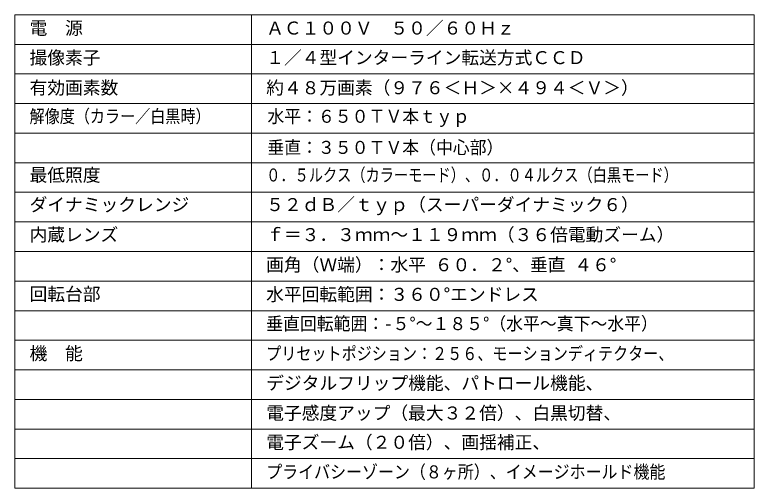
# Model space of a CAD drawing. Units: millimetres, scale not verified. Extents: x -63 to 62, y -116 to 117.
# Drawn here: x -62.5 to 62.5, y -116.5 to -36.5 of the extents above; entities that cross this region are included whole.
import ezdxf
from ezdxf.enums import TextEntityAlignment as Align

# ---------------------------------------------------------------- set-up
doc = ezdxf.new("R2010")
doc.units = ezdxf.units.MM
doc.header["$LTSCALE"] = 0.125
doc.layers.add('0-2_WAKU', color=1, linetype='Continuous', lineweight=18)
doc.layers.add('0-3_MOJI1', color=7, linetype='Continuous')
doc.styles.add('ＭＳ ゴシック', font='')
doc.styles.get('ＭＳ ゴシック').set_extended_font_data('MS Gothic')

msp = doc.modelspace()

# ---------------------------------------------------------------- linework, layer by layer
at = {"layer": '0-2_WAKU', "color": 4}
for p, q in [((62.4915, -36.4657), (-62.5085, -36.4657)), ((-62.5085, -36.4657), (-62.5085, -116.4657)), ((-22.5085, -116.4657), (-22.5085, -36.4657)), ((62.4915, -116.4657), (62.4915, -36.4657)), ((-62.5085, -116.4657), (62.4915, -116.4657))]:
    msp.add_line(p, q, dxfattribs=at)
at = {"layer": '0-2_WAKU'}
for p, q in [((-62.5085, -41.4657), (62.4915, -41.4657)), ((-62.5085, -46.4657), (62.4915, -46.4657)), ((-62.5085, -51.4657), (62.4915, -51.4657)), ((-62.5085, -56.4657), (62.4915, -56.4657)), ((-62.5085, -61.4657), (62.4915, -61.4657)), ((-62.5085, -66.4657), (62.4915, -66.4657)), ((-62.5085, -71.4657), (62.4915, -71.4657)), ((-62.5085, -76.4657), (62.4915, -76.4657)), ((-62.5085, -81.4657), (62.4915, -81.4657)), ((-62.5085, -86.4657), (62.4915, -86.4657)), ((-62.5085, -91.4657), (62.4915, -91.4657)), ((-62.5085, -96.4657), (62.4915, -96.4657)), ((-62.5085, -101.4657), (62.4915, -101.4657)), ((-62.5085, -106.4657), (62.4915, -106.4657)), ((-62.5085, -111.4657), (62.4915, -111.4657))]:
    msp.add_line(p, q, dxfattribs=at)

# ---------------------------------------------------------------- texts
at = {"layer": '0-3_MOJI1', "style": 'ＭＳ ゴシック'}
for s, p in [('電\u3000源', (-60.0085, -40.4657)), ('ＡＣ１００Ｖ\u3000５０／６０Ｈｚ', (-20.0085, -40.4657)), ('撮像素子', (-60.0085, -45.4657)), ('１／４型インターライン転送方式ＣＣＤ', (-20.0085, -45.4657)), ('有効画素数', (-60.0085, -50.5505)), ('約４８万画素（９７６＜Ｈ＞×４９４＜Ｖ＞）', (-20.0085, -50.5505)), ('最低照度', (-60.0085, -65.2962)), ('ダイナミックレンジ', (-60.0085, -70.2962)), ('５２ｄＢ／ｔｙｐ（スーパーダイナミック６）', (-20.0085, -70.2962)), ('内蔵レンズ', (-60.0085, -75.3751)), ('ｆ＝３．３ｍｍ～１１９ｍｍ（３６倍電動ズーム）', (-20.0085, -75.3751)), ('画角（Ｗ端）：水平 ６０．２°、垂直 ４６°', (-20.0085, -80.4599)), ('回転台部', (-60.0085, -85.4196)), ('水平回転範囲：３６０°エンドレス', (-20.0085, -85.4657)), ('機\u3000能', (-60.0085, -95.4464)), ('デジタルフリップ機能、パトロール機能、', (-20.0085, -100.4657)), ('電子感度アップ（最大３２倍）、白黒切替、', (-20.0085, -105.5208)), ('電子ズーム（２０倍）、画揺補正、', (-20.0085, -110.4657))]:
    msp.add_text(s, height=2.199, dxfattribs=at).set_placement(p, align=Align.BOTTOM_LEFT)
for s, width, p in [('解像度（カラー／白黒時）', 0.85, (-60.0085, -55.3751)), ('水平：６５０ＴＶ本ｔｙｐ', 0.95, (-19.8029, -55.3751)), ('垂直：３５０ＴＶ本（中心部）', 0.95, (-19.8029, -60.6352)), ('０．５ルクス（カラーモード）、０．０４ルクス（白黒モード）', 0.8, (-20.0085, -65.2962)), ('垂直回転範囲：-５°～１８５°（水平～真下～水平）', 0.95, (-20.0085, -90.4107)), ('プリセットポジション：２５６、モーションディテクター、', 0.85, (-20.0085, -95.4657)), ('プライバシーゾーン（８ヶ所）、イメージホールド機能', 0.9, (-20.0085, -115.4657))]:
    msp.add_text(s, height=2.199, dxfattribs=dict(at, width=width)).set_placement(p, align=Align.BOTTOM_LEFT)

doc.saveas('drawing.dxf')
